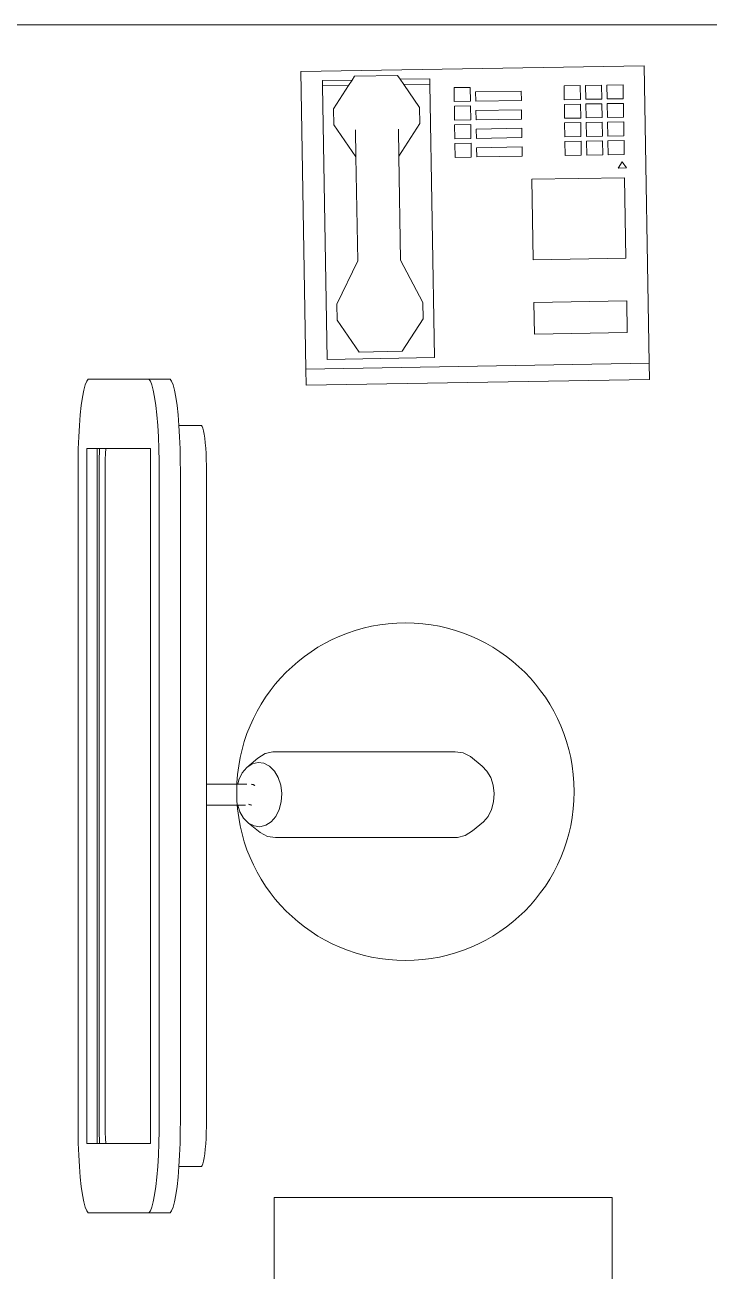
# Model space of a CAD drawing. Header units: metres. Extents: x -17 to 101, y 0 to 79.
# Drawn here: x 57.816 to 58.221, y 28.692 to 29.429 of the extents above; entities that cross this region are included whole.
import ezdxf

# ---------------------------------------------------------------- set-up
doc = ezdxf.new("R2010")
doc.units = ezdxf.units.M
doc.layers.add('Cotas varias El', color=253, linetype='Continuous', lineweight=13)

msp = doc.modelspace()

# ---------------------------------------------------------------- linework, layer by layer
at = {"layer": 'Cotas varias El'}
for p, q in [((57.97912, 29.4015), (58.18229, 29.40495)), ((57.9821, 29.22555), (57.97912, 29.4015)), ((58.01092, 29.39877), (58.03631, 29.3992)), ((58.03631, 29.3992), (58.03784, 29.397)), ((58.18229, 29.40495), (58.18527, 29.229)), ((57.99191, 29.39622), (58.00947, 29.39652)), ((57.99191, 29.39622), (57.99196, 29.39305)), ((57.99196, 29.39305), (58.00741, 29.39331)), ((57.99196, 29.39305), (57.99471, 29.23127)), ((57.99854, 29.37951), (58.00741, 29.39331)), ((58.00741, 29.39331), (58.00947, 29.39652)), ((58.00947, 29.39652), (58.01092, 29.39877)), ((58.03784, 29.397), (58.0554, 29.3973)), ((58.03784, 29.397), (58.04001, 29.39386)), ((58.04001, 29.39386), (58.05545, 29.39412)), ((58.04001, 29.39386), (58.04934, 29.38037)), ((58.0554, 29.3973), (58.05545, 29.39412)), ((58.05545, 29.39412), (58.0582, 29.23234)), ((58.0793, 29.3922), (58.06978, 29.39204)), ((58.06978, 29.39204), (58.06992, 29.38379)), ((58.07944, 29.38396), (58.0793, 29.3922)), ((58.14438, 29.39331), (58.13486, 29.39315)), ((58.13486, 29.39315), (58.135, 29.3849)), ((58.14452, 29.38506), (58.14438, 29.39331)), ((58.15708, 29.39352), (58.14755, 29.39336)), ((58.14755, 29.39336), (58.14769, 29.38512)), ((58.15722, 29.38528), (58.15708, 29.39352)), ((58.16978, 29.39374), (58.16025, 29.39358)), ((58.16025, 29.39358), (58.16039, 29.38533)), ((58.16992, 29.38549), (58.16978, 29.39374)), ((58.10951, 29.38997), (58.08252, 29.38951)), ((58.08252, 29.38951), (58.08262, 29.38401)), ((58.08262, 29.38401), (58.1096, 29.38447)), ((58.1096, 29.38447), (58.10951, 29.38997)), ((58.135, 29.3849), (58.14452, 29.38506)), ((58.14769, 29.38512), (58.15722, 29.38528)), ((58.16039, 29.38533), (58.16992, 29.38549)), ((57.9987, 29.36998), (57.99854, 29.37951)), ((58.0495, 29.37085), (58.04934, 29.38037)), ((58.06992, 29.38379), (58.07944, 29.38396)), ((58.07949, 29.38121), (58.06996, 29.38105)), ((58.06996, 29.38105), (58.0701, 29.3728)), ((58.07963, 29.37296), (58.07949, 29.38121)), ((58.10969, 29.37897), (58.08271, 29.37851)), ((58.08271, 29.37851), (58.0828, 29.37301)), ((58.10979, 29.37347), (58.10969, 29.37897)), ((58.14457, 29.38231), (58.13504, 29.38215)), ((58.13504, 29.38215), (58.13518, 29.3739)), ((58.14471, 29.37406), (58.14457, 29.38231)), ((58.15726, 29.38253), (58.14774, 29.38237)), ((58.14774, 29.38237), (58.14788, 29.37412)), ((58.1574, 29.37428), (58.15726, 29.38253)), ((58.16996, 29.38274), (58.16044, 29.38258)), ((58.16044, 29.38258), (58.16058, 29.37433)), ((58.1701, 29.3745), (58.16996, 29.38274)), ((58.01173, 29.35115), (57.9987, 29.36998)), ((58.0495, 29.37085), (58.03712, 29.35158)), ((58.0701, 29.3728), (58.07963, 29.37296)), ((58.07967, 29.37021), (58.07015, 29.37005)), ((58.07015, 29.37005), (58.07029, 29.3618)), ((58.07981, 29.36196), (58.07967, 29.37021)), ((58.0828, 29.37301), (58.10979, 29.37347)), ((58.13518, 29.3739), (58.14471, 29.37406)), ((58.14475, 29.37132), (58.13523, 29.37115)), ((58.13523, 29.37115), (58.13537, 29.36291)), ((58.14489, 29.36307), (58.14475, 29.37132)), ((58.14788, 29.37412), (58.1574, 29.37428)), ((58.15745, 29.37153), (58.14793, 29.37137)), ((58.14793, 29.37137), (58.14807, 29.36312)), ((58.15759, 29.36328), (58.15745, 29.37153)), ((58.16058, 29.37433), (58.1701, 29.3745)), ((58.17015, 29.37175), (58.16063, 29.37158)), ((58.16063, 29.37158), (58.16077, 29.36334)), ((58.17029, 29.3635), (58.17015, 29.37175)), ((58.01146, 29.36702), (58.01173, 29.35115)), ((58.03712, 29.35158), (58.03685, 29.36746)), ((58.10988, 29.36797), (58.0829, 29.36752)), ((58.0829, 29.36752), (58.08299, 29.36202)), ((58.08299, 29.36202), (58.10997, 29.36247)), ((58.10997, 29.36247), (58.10988, 29.36797)), ((58.13537, 29.36291), (58.14489, 29.36307)), ((58.14807, 29.36312), (58.15759, 29.36328)), ((58.16077, 29.36334), (58.17029, 29.3635)), ((58.07029, 29.3618), (58.07981, 29.36196)), ((58.07986, 29.35921), (58.07034, 29.35905)), ((58.07034, 29.35905), (58.07048, 29.3508)), ((58.08, 29.35097), (58.07986, 29.35921)), ((58.11007, 29.35698), (58.08308, 29.35652)), ((58.08308, 29.35652), (58.08318, 29.35102)), ((58.11016, 29.35148), (58.11007, 29.35698)), ((58.14494, 29.36032), (58.13542, 29.36016)), ((58.13542, 29.36016), (58.13556, 29.35191)), ((58.14508, 29.35207), (58.14494, 29.36032)), ((58.15764, 29.36053), (58.14811, 29.36037)), ((58.14811, 29.36037), (58.14825, 29.35212)), ((58.15778, 29.35229), (58.15764, 29.36053)), ((58.17034, 29.36075), (58.16081, 29.36059)), ((58.16081, 29.36059), (58.16095, 29.35234)), ((58.17048, 29.3525), (58.17034, 29.36075)), ((58.01173, 29.35115), (58.01277, 29.28965)), ((58.03817, 29.29008), (58.03712, 29.35158)), ((58.07048, 29.3508), (58.08, 29.35097)), ((58.08318, 29.35102), (58.11016, 29.35148)), ((58.13556, 29.35191), (58.14508, 29.35207)), ((58.14825, 29.35212), (58.15778, 29.35229)), ((58.16095, 29.35234), (58.17048, 29.3525)), ((58.16698, 29.3445), (58.1693, 29.34811)), ((58.1693, 29.34811), (58.17174, 29.34458)), ((58.17174, 29.34458), (58.16698, 29.3445)), ((58.17071, 29.33876), (58.11576, 29.33782)), ((58.11576, 29.33782), (58.11657, 29.29023)), ((58.17152, 29.29117), (58.17071, 29.33876)), ((58.01277, 29.28965), (58.0005, 29.26404)), ((58.03817, 29.29008), (58.0513, 29.2649)), ((58.11657, 29.29023), (58.17152, 29.29117)), ((58.00066, 29.25452), (58.0005, 29.26404)), ((58.05146, 29.25538), (58.0513, 29.2649)), ((58.17195, 29.2659), (58.11699, 29.26497)), ((58.11699, 29.26497), (58.11731, 29.24625)), ((58.17226, 29.24718), (58.17195, 29.2659)), ((58.01369, 29.23568), (58.00066, 29.25452)), ((58.05146, 29.25538), (58.03908, 29.23611)), ((58.11731, 29.24625), (58.17226, 29.24718)), ((58.0582, 29.23234), (57.99471, 29.23127)), ((58.03908, 29.23611), (58.01369, 29.23568)), ((58.18527, 29.229), (57.9821, 29.22555)), ((57.98226, 29.21603), (57.9821, 29.22555)), ((58.18544, 29.21948), (58.18527, 29.229)), ((57.85159, 29.21617, -0.04536), (57.85074, 29.21301, -0.04536)), ((57.85248, 29.21837, -0.04536), (57.85159, 29.21617, -0.04536)), ((57.85339, 29.21956, -0.04536), (57.85248, 29.21837, -0.04536)), ((57.85412, 29.2197, -0.04536), (57.85339, 29.21956, -0.04536)), ((57.85412, 29.2197, -0.04536), (57.88848, 29.2197, -0.04536)), ((57.90104, 29.2197, -0.04536), (57.88848, 29.2197, -0.04536)), ((57.88848, 29.2197, -0.04536), (57.88921, 29.21956, -0.04536)), ((57.88921, 29.21956, -0.04536), (57.89013, 29.21837, -0.04536)), ((57.89013, 29.21837, -0.04536), (57.89102, 29.21617, -0.04536)), ((57.89102, 29.21617, -0.04536), (57.89186, 29.21301, -0.04536)), ((57.90104, 29.2197, -0.04536), (57.90177, 29.21956, -0.04536)), ((57.90177, 29.21956, -0.04536), (57.90269, 29.21837, -0.04536)), ((57.90269, 29.21837, -0.04536), (57.90358, 29.21617, -0.04536)), ((57.90358, 29.21617, -0.04536), (57.90442, 29.21301, -0.04536)), ((58.18544, 29.21948), (57.98226, 29.21603)), ((57.84996, 29.20895, -0.04536), (57.84926, 29.20407, -0.04536)), ((57.85074, 29.21301, -0.04536), (57.84996, 29.20895, -0.04536)), ((57.89186, 29.21301, -0.04536), (57.89264, 29.20895, -0.04536)), ((57.89264, 29.20895, -0.04536), (57.89334, 29.20407, -0.04536)), ((57.90442, 29.21301, -0.04536), (57.9052, 29.20895, -0.04536)), ((57.9052, 29.20895, -0.04536), (57.9059, 29.20407, -0.04536)), ((57.84926, 29.20407, -0.04536), (57.84865, 29.19846, -0.04536)), ((57.89334, 29.20407, -0.04536), (57.89395, 29.19846, -0.04536)), ((57.9059, 29.20407, -0.04536), (57.90651, 29.19846, -0.04536)), ((57.84865, 29.19846, -0.04536), (57.84814, 29.19223, -0.04536)), ((57.89395, 29.19846, -0.04536), (57.89446, 29.19223, -0.04536)), ((57.90651, 29.19846, -0.04536), (57.90701, 29.19229, -0.04536)), ((57.84775, 29.18549, -0.04536), (57.84747, 29.17838, -0.04536)), ((57.84814, 29.19223, -0.04536), (57.84775, 29.18549, -0.04536)), ((57.89446, 29.19223, -0.04536), (57.89486, 29.18549, -0.04536)), ((57.89486, 29.18549, -0.04536), (57.89513, 29.17838, -0.04536)), ((57.91984, 29.19229, -0.04536), (57.90701, 29.19229, -0.04536)), ((57.90701, 29.19229, -0.04536), (57.90702, 29.19223, -0.04536)), ((57.90702, 29.19223, -0.04536), (57.90741, 29.18549, -0.04536)), ((57.90741, 29.18549, -0.04536), (57.90769, 29.17838, -0.04536)), ((57.91984, 29.19229, -0.04536), (57.92029, 29.19221, -0.04536)), ((57.92029, 29.19221, -0.04536), (57.92074, 29.19163, -0.04536)), ((57.92074, 29.19163, -0.04536), (57.92117, 29.19056, -0.04536)), ((57.92117, 29.19056, -0.04536), (57.92158, 29.18901, -0.04536)), ((57.92158, 29.18901, -0.04536), (57.92196, 29.18703, -0.04536)), ((57.92196, 29.18703, -0.04536), (57.92231, 29.18465, -0.04536)), ((57.84747, 29.17838, -0.04536), (57.84732, 29.17104, -0.04536)), ((57.85245, 28.76757, -0.04536), (57.85245, 29.17859, -0.04536)), ((57.85245, 29.17859, -0.04536), (57.85873, 29.17859, -0.04536)), ((57.85873, 28.76757, -0.04536), (57.85873, 29.17859, -0.04536)), ((57.86004, 29.17859, -0.04536), (57.85873, 29.17859, -0.04536)), ((57.86003, 29.17838, -0.04536), (57.85988, 29.17104, -0.04536)), ((57.86004, 29.17859, -0.04536), (57.86003, 29.17838, -0.04536)), ((57.86369, 29.17859, -0.04536), (57.86004, 29.17859, -0.04536)), ((57.86351, 29.17558, -0.04536), (57.86369, 29.17859, -0.04536)), ((57.89016, 29.17859, -0.04536), (57.86369, 29.17859, -0.04536)), ((57.89016, 28.76757, -0.04536), (57.89016, 29.17859, -0.04536)), ((57.89513, 29.17838, -0.04536), (57.89528, 29.17104, -0.04536)), ((57.90769, 29.17838, -0.04536), (57.90784, 29.17104, -0.04536)), ((57.92231, 29.18465, -0.04536), (57.9226, 29.18191, -0.04536)), ((57.9226, 29.18191, -0.04536), (57.92285, 29.17887, -0.04536)), ((57.92285, 29.17887, -0.04536), (57.92305, 29.17558, -0.04536)), ((57.84732, 29.17104, -0.04536), (57.84731, 29.1652, -0.04536)), ((57.85988, 29.17104, -0.04536), (57.85986, 29.1652, -0.04536)), ((57.8633, 29.16852, -0.04536), (57.86338, 29.17211, -0.04536)), ((57.86338, 29.17211, -0.04536), (57.86351, 29.17558, -0.04536)), ((57.89528, 29.17104, -0.04536), (57.8953, 29.1652, -0.04536)), ((57.90784, 29.17104, -0.04536), (57.90786, 29.1652, -0.04536)), ((57.92305, 29.17558, -0.04536), (57.92318, 29.17211, -0.04536)), ((57.92318, 29.17211, -0.04536), (57.92325, 29.16852, -0.04536)), ((57.84731, 28.78096, -0.04536), (57.84731, 29.1652, -0.04536)), ((57.85986, 28.78096, -0.04536), (57.85986, 29.1652, -0.04536)), ((57.86329, 29.16489, -0.04536), (57.8633, 29.16852, -0.04536)), ((57.86329, 29.16489, -0.04536), (57.86329, 28.78127, -0.04536)), ((57.8953, 28.78096, -0.04536), (57.8953, 29.1652, -0.04536)), ((57.90786, 28.78096, -0.04536), (57.90786, 29.1652, -0.04536)), ((57.92325, 29.16852, -0.04536), (57.92326, 29.16489, -0.04536)), ((57.92326, 28.98018, -0.04536), (57.92326, 29.16489, -0.04536)), ((57.94721, 28.98996, -0.04536), (57.95378, 28.99538, -0.04536)), ((57.95803, 28.99816, -0.04536), (57.95378, 28.99538, -0.04536)), ((57.96265, 28.99928, -0.04536), (57.95803, 28.99816, -0.04536)), ((58.07042, 28.99928, -0.04536), (57.96265, 28.99928, -0.04536)), ((58.07042, 28.99928, -0.04536), (58.07509, 28.99868, -0.04536)), ((58.07509, 28.99868, -0.04536), (58.07949, 28.99639, -0.04536)), ((58.07949, 28.99639, -0.04536), (58.08636, 28.99072, -0.04536)), ((57.94452, 28.98679, -0.04536), (57.9425, 28.98274, -0.04536)), ((57.94721, 28.98996, -0.04536), (57.94452, 28.98679, -0.04536)), ((57.9504, 28.99204, -0.04536), (57.94721, 28.98996, -0.04536)), ((57.95385, 28.99288, -0.04536), (57.9504, 28.99204, -0.04536)), ((57.95734, 28.99243, -0.04536), (57.95385, 28.99288, -0.04536)), ((57.96063, 28.99072, -0.04536), (57.95734, 28.99243, -0.04536)), ((57.9635, 28.98786, -0.04536), (57.96063, 28.99072, -0.04536)), ((57.96574, 28.98405, -0.04536), (57.9635, 28.98786, -0.04536)), ((58.08922, 28.98786, -0.04536), (58.08636, 28.99072, -0.04536)), ((58.09147, 28.98405, -0.04536), (58.08922, 28.98786, -0.04536)), ((57.92326, 28.98018, -0.04536), (57.94006, 28.98018, -0.04536)), ((57.92326, 28.96759, -0.04536), (57.92326, 28.98018, -0.04536)), ((57.94006, 28.98018, -0.04536), (57.94183, 28.98018, -0.04536)), ((57.9425, 28.98274, -0.04536), (57.94183, 28.98018, -0.04536)), ((57.94183, 28.98018, -0.04536), (57.94723, 28.98018, -0.04536)), ((57.94972, 28.98009, -0.04536), (57.95193, 28.97938, -0.04536)), ((57.95086, 28.97994, -0.04536), (57.94972, 28.98009, -0.04536)), ((57.95193, 28.97938, -0.04536), (57.95086, 28.97994, -0.04536)), ((57.96721, 28.97955, -0.04536), (57.96574, 28.98405, -0.04536)), ((57.96781, 28.97466, -0.04536), (57.96721, 28.97955, -0.04536)), ((58.09294, 28.97955, -0.04536), (58.09147, 28.98405, -0.04536)), ((58.09353, 28.97466, -0.04536), (58.09294, 28.97955, -0.04536)), ((57.96749, 28.96972, -0.04536), (57.96781, 28.97466, -0.04536)), ((58.09353, 28.97466, -0.04536), (58.09321, 28.96972, -0.04536)), ((57.94024, 28.96759, -0.04536), (57.92326, 28.96759, -0.04536)), ((57.92326, 28.78127, -0.04536), (57.92326, 28.96759, -0.04536)), ((57.94178, 28.96759, -0.04536), (57.94024, 28.96759, -0.04536)), ((57.94303, 28.96376, -0.04536), (57.94178, 28.96759, -0.04536)), ((57.94646, 28.96759, -0.04536), (57.94178, 28.96759, -0.04536)), ((57.9481, 28.96831, -0.04536), (57.94893, 28.96787, -0.04536)), ((57.94815, 28.96834, -0.04536), (57.95007, 28.96772, -0.04536)), ((57.94893, 28.96787, -0.04536), (57.95007, 28.96772, -0.04536)), ((57.96628, 28.96507, -0.04536), (57.96425, 28.96102, -0.04536)), ((57.96749, 28.96972, -0.04536), (57.96628, 28.96507, -0.04536)), ((58.092, 28.96507, -0.04536), (58.08998, 28.96102, -0.04536)), ((58.09321, 28.96972, -0.04536), (58.092, 28.96507, -0.04536)), ((57.94303, 28.96376, -0.04536), (57.94527, 28.95995, -0.04536)), ((57.94814, 28.95709, -0.04536), (57.94527, 28.95995, -0.04536)), ((57.95501, 28.95142, -0.04536), (57.94814, 28.95709, -0.04536)), ((57.95143, 28.95538, -0.04536), (57.94814, 28.95709, -0.04536)), ((57.96156, 28.95784, -0.04536), (57.95837, 28.95577, -0.04536)), ((57.96425, 28.96102, -0.04536), (57.96156, 28.95784, -0.04536)), ((58.08072, 28.95243, -0.04536), (58.08728, 28.95784, -0.04536)), ((58.08998, 28.96102, -0.04536), (58.08728, 28.95784, -0.04536)), ((57.95143, 28.95538, -0.04536), (57.95492, 28.95492, -0.04536)), ((57.95492, 28.95492, -0.04536), (57.95837, 28.95577, -0.04536)), ((57.95501, 28.95142, -0.04536), (57.95941, 28.94913, -0.04536)), ((58.07184, 28.94852, -0.04536), (58.07646, 28.94965, -0.04536)), ((58.08072, 28.95243, -0.04536), (58.07646, 28.94965, -0.04536)), ((57.95941, 28.94913, -0.04536), (57.96408, 28.94852, -0.04536)), ((58.07184, 28.94852, -0.04536), (57.96408, 28.94852, -0.04536)), ((57.84732, 28.77512, -0.04536), (57.84731, 28.78096, -0.04536)), ((57.85988, 28.77512, -0.04536), (57.85986, 28.78096, -0.04536)), ((57.86329, 28.78127, -0.04536), (57.8633, 28.77764, -0.04536)), ((57.89528, 28.77512, -0.04536), (57.8953, 28.78096, -0.04536)), ((57.90784, 28.77512, -0.04536), (57.90786, 28.78096, -0.04536)), ((57.92325, 28.77764, -0.04536), (57.92326, 28.78127, -0.04536)), ((57.84747, 28.76778, -0.04536), (57.84732, 28.77512, -0.04536)), ((57.86003, 28.76778, -0.04536), (57.85988, 28.77512, -0.04536)), ((57.8633, 28.77764, -0.04536), (57.86338, 28.77406, -0.04536)), ((57.86338, 28.77406, -0.04536), (57.86351, 28.77059, -0.04536)), ((57.89513, 28.76778, -0.04536), (57.89528, 28.77512, -0.04536)), ((57.90769, 28.76778, -0.04536), (57.90784, 28.77512, -0.04536)), ((57.92305, 28.77059, -0.04536), (57.92318, 28.77406, -0.04536)), ((57.92318, 28.77406, -0.04536), (57.92325, 28.77764, -0.04536)), ((57.84775, 28.76067, -0.04536), (57.84747, 28.76778, -0.04536)), ((57.85245, 28.76757, -0.04536), (57.85873, 28.76757, -0.04536)), ((57.85873, 28.76757, -0.04536), (57.86004, 28.76757, -0.04536)), ((57.86004, 28.76757, -0.04536), (57.86003, 28.76778, -0.04536)), ((57.86004, 28.76757, -0.04536), (57.86369, 28.76757, -0.04536)), ((57.86351, 28.77059, -0.04536), (57.86369, 28.76757, -0.04536)), ((57.86369, 28.76757, -0.04536), (57.89016, 28.76757, -0.04536)), ((57.89486, 28.76067, -0.04536), (57.89513, 28.76778, -0.04536)), ((57.90741, 28.76067, -0.04536), (57.90769, 28.76778, -0.04536)), ((57.9226, 28.76426, -0.04536), (57.92285, 28.7673, -0.04536)), ((57.92285, 28.7673, -0.04536), (57.92305, 28.77059, -0.04536)), ((57.84814, 28.75394, -0.04536), (57.84775, 28.76067, -0.04536)), ((57.89446, 28.75394, -0.04536), (57.89486, 28.76067, -0.04536)), ((57.90702, 28.75394, -0.04536), (57.90741, 28.76067, -0.04536)), ((57.92158, 28.75715, -0.04536), (57.92196, 28.75913, -0.04536)), ((57.92196, 28.75913, -0.04536), (57.92231, 28.76152, -0.04536)), ((57.92231, 28.76152, -0.04536), (57.9226, 28.76426, -0.04536)), ((57.84865, 28.7477, -0.04536), (57.84814, 28.75394, -0.04536)), ((57.89395, 28.7477, -0.04536), (57.89446, 28.75394, -0.04536)), ((57.90651, 28.7477, -0.04536), (57.90701, 28.75387, -0.04536)), ((57.90701, 28.75387, -0.04536), (57.90702, 28.75394, -0.04536)), ((57.91984, 28.75387, -0.04536), (57.90701, 28.75387, -0.04536)), ((57.91984, 28.75387, -0.04536), (57.92029, 28.75395, -0.04536)), ((57.92029, 28.75395, -0.04536), (57.92074, 28.75453, -0.04536)), ((57.92074, 28.75453, -0.04536), (57.92117, 28.75561, -0.04536)), ((57.92117, 28.75561, -0.04536), (57.92158, 28.75715, -0.04536)), ((57.84926, 28.74209, -0.04536), (57.84865, 28.7477, -0.04536)), ((57.89334, 28.74209, -0.04536), (57.89395, 28.7477, -0.04536)), ((57.9059, 28.74209, -0.04536), (57.90651, 28.7477, -0.04536)), ((57.84996, 28.73721, -0.04536), (57.84926, 28.74209, -0.04536)), ((57.85074, 28.73315, -0.04536), (57.84996, 28.73721, -0.04536)), ((57.89186, 28.73315, -0.04536), (57.89264, 28.73721, -0.04536)), ((57.89264, 28.73721, -0.04536), (57.89334, 28.74209, -0.04536)), ((57.90442, 28.73315, -0.04536), (57.9052, 28.73721, -0.04536)), ((57.9052, 28.73721, -0.04536), (57.9059, 28.74209, -0.04536)), ((57.85159, 28.72999, -0.04536), (57.85074, 28.73315, -0.04536)), ((57.85248, 28.72779, -0.04536), (57.85159, 28.72999, -0.04536)), ((57.89013, 28.72779, -0.04536), (57.89102, 28.72999, -0.04536)), ((57.89102, 28.72999, -0.04536), (57.89186, 28.73315, -0.04536)), ((57.90269, 28.72779, -0.04536), (57.90358, 28.72999, -0.04536)), ((57.90358, 28.72999, -0.04536), (57.90442, 28.73315, -0.04536)), ((57.85339, 28.7266, -0.04536), (57.85248, 28.72779, -0.04536)), ((57.85412, 28.72647, -0.04536), (57.85339, 28.7266, -0.04536)), ((57.85412, 28.72647, -0.04536), (57.88848, 28.72647, -0.04536)), ((57.88848, 28.72647, -0.04536), (57.88921, 28.7266, -0.04536)), ((57.90104, 28.72647, -0.04536), (57.88848, 28.72647, -0.04536)), ((57.88921, 28.7266, -0.04536), (57.89013, 28.72779, -0.04536)), ((57.90104, 28.72647, -0.04536), (57.90177, 28.7266, -0.04536)), ((57.90177, 28.7266, -0.04536), (57.90269, 28.72779, -0.04536))]:
    msp.add_line(p, q, dxfattribs=at)
msp.add_lwpolyline([(58.22954, 29.42912), (58.22954, 27.92912), (57.62954, 27.92912), (57.62954, 29.42912)], close=True, dxfattribs=at)
at = {"layer": 'Cotas varias El', "extrusion": (0.00481, 0.03756, 0.999283), "elevation": 1.31375}
msp.add_lwpolyline([(-54.08025, -35.56954), (-54.04211, -35.8671), (-53.84374, -35.84168), (-53.88187, -35.54411)], close=True, dxfattribs=at)
at = {"layer": 'Cotas varias El'}
msp.add_circle((58.04104, 28.97565, -0.04536), 0.09982, dxfattribs=at)

doc.saveas('drawing.dxf')
